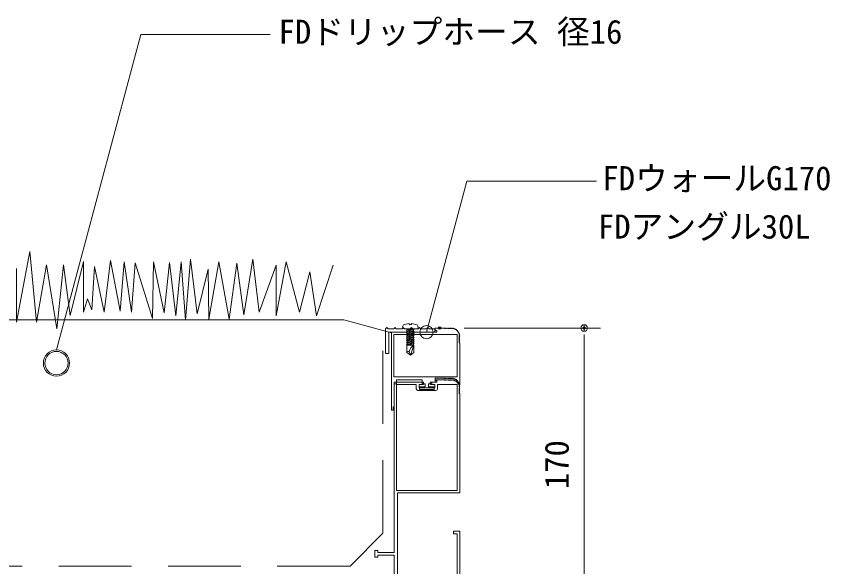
# Model space of a CAD drawing. Units: millimetres, scale not verified. Extents: x -1485 to 1485, y -1050 to 1050.
# Drawn here: x -33.8 to 462.6, y -227.2 to 108.3 of the extents above; entities that cross this region are included whole.
import ezdxf
from ezdxf.enums import TextEntityAlignment as Align

# ---------------------------------------------------------------- set-up
doc = ezdxf.new("R2010")
doc.units = ezdxf.units.MM
doc.header["$LTSCALE"] = 7
doc.header["$PDMODE"] = 32
doc.header["$PDSIZE"] = 1.4
doc.linetypes.add('DASHED1', pattern=[1.8, 1.2, -0.6])
doc.linetypes.add('USER2', pattern=[9.525, 6.35, -3.175])
for name, color, linetype, lineweight in [('0-0_0', 7, 'Continuous', 9), ('0-3_KUTAI', 3, 'Continuous', 18), ('0-6_KANAMONO', 4, 'Continuous', 18), ('0-8_MOJI', 7, 'Continuous', 18), ('0-9_ecom', 7, 'Continuous', 9), ('0-A_GREEN', 3, 'Continuous', 18), ('0-C_FD-L', 8, 'Continuous', 18), ('0-E_00KANAMONO', 5, 'Continuous', 18)]:
    doc.layers.add(name, color=color, linetype=linetype, lineweight=lineweight)
doc.layers.add('0-1_DEFPOINTS', color=7, linetype='Continuous')
doc.layers.add('0-D_255', color=7, linetype='Continuous')
doc.styles.add('ＭＳ ゴシック', font='')
doc.styles.get('ＭＳ ゴシック').set_extended_font_data('MS Gothic')

# ---------------------------------------------------------------- blocks, each defined once
blk = doc.blocks.new('3')
at = {"layer": '0-E_00KANAMONO'}
for p, q in [((1062.016, -292.784), (1062.078, -292.943)), ((1062.377, -292.515), (1062.207, -292.512)), ((1062.544, -292.11), (1062.577, -292.277)), ((1062.946, -291.908), (1062.779, -291.875)), ((1063.181, -291.537), (1063.185, -291.707)), ((1063.612, -291.408), (1063.454, -291.347)), ((1063.908, -291.084), (1063.882, -291.252)), ((1064.355, -291.032), (1064.209, -290.944)), ((1064.703, -290.764), (1064.648, -290.925)), ((1065.152, -290.79), (1065.024, -290.678)), ((1065.541, -290.587), (1065.459, -290.736)), ((1065.979, -290.69), (1065.872, -290.558)), ((1066.505, -290.513), (1066.264, -290.717)), ((1067.005, -290.717), (1066.764, -290.513)), ((1067.505, -290.513), (1067.264, -290.717)), ((1068.005, -290.717), (1067.764, -290.513)), ((1068.505, -290.513), (1068.264, -290.717)), ((1069.005, -290.717), (1068.764, -290.513)), ((1069.505, -290.513), (1069.264, -290.717)), ((1070.005, -290.717), (1069.764, -290.513)), ((1070.505, -290.513), (1070.264, -290.717)), ((1061.387, -295.595), (1061.182, -295.836)), ((1061.182, -296.095), (1061.387, -296.336)), ((1061.387, -296.595), (1061.182, -296.836)), ((1061.182, -297.095), (1061.387, -297.336)), ((1061.387, -297.595), (1061.182, -297.836)), ((1061.227, -295.202), (1061.36, -295.309)), ((1061.405, -294.789), (1061.256, -294.872)), ((1061.347, -294.354), (1061.46, -294.483)), ((1061.595, -293.978), (1061.433, -294.033)), ((1061.613, -293.54), (1061.701, -293.686)), ((1061.922, -293.213), (1061.753, -293.239)), ((1061.135, -299.965), (1061.135, -324.965)), ((1061.182, -298.095), (1061.387, -298.336)), ((1061.387, -298.595), (1061.182, -298.836)), ((1061.182, -299.095), (1061.387, -299.336)), ((1061.387, -299.595), (1061.182, -299.836)), ((1063.882, -322.752), (1063.908, -322.584)), ((1064.209, -322.444), (1064.355, -322.532)), ((1064.648, -322.425), (1064.703, -322.264)), ((1065.024, -322.178), (1065.152, -322.29)), ((1065.459, -322.236), (1065.541, -322.087)), ((1065.872, -322.058), (1065.979, -322.19)), ((1066.264, -322.217), (1066.505, -322.013)), ((1066.764, -322.013), (1067.005, -322.217)), ((1067.264, -322.217), (1067.505, -322.013)), ((1067.764, -322.013), (1068.005, -322.217)), ((1068.264, -322.217), (1068.505, -322.013)), ((1068.764, -322.013), (1069.005, -322.217)), ((1069.264, -322.217), (1069.505, -322.013)), ((1069.764, -322.013), (1070.005, -322.217)), ((1070.264, -322.217), (1070.505, -322.013)), ((1061.753, -324.739), (1061.922, -324.713)), ((1062.078, -324.443), (1062.016, -324.284)), ((1062.207, -324.012), (1062.377, -324.015)), ((1062.577, -323.777), (1062.544, -323.61)), ((1062.779, -323.375), (1062.946, -323.408)), ((1063.185, -323.207), (1063.181, -323.037)), ((1063.454, -322.847), (1063.612, -322.908))]:
    blk.add_line(p, q, dxfattribs=at)
for points in [[(1102.835, -340.465), (1102.835, -292.965), (1075.135, -292.965), (1075.135, -291.965), (1076.135, -291.965), (1076.135, -290.465), (1070.635, -290.465)], [(1070.635, -321.965), (1076.135, -321.965), (1076.135, -323.465), (1078.135, -323.465), (1078.135, -324.465), (1080.135, -324.465), (1080.135, -326.265), (1076.635, -326.265), (1076.635, -327.965), (1085.635, -327.965), (1085.635, -326.265), (1082.135, -326.265), (1082.135, -324.465), (1084.135, -324.465), (1084.135, -321.965), (1099.635, -321.965), (1099.635, -324.465), (1101.135, -324.465), (1101.135, -338.465), (1101.835, -338.465), (1101.835, -340.465), (1102.835, -340.465)]]:
    blk.add_lwpolyline(points, dxfattribs=at)
blk.add_lwpolyline([(1101.335, -320.265), (1062.635, -320.265), (1062.635, -294.465), (1101.335, -294.465)], close=True, dxfattribs=at)
for centre, radius, start, end in [((1062.203, -292.712), 0.2, 88.84705, 201.15295), ((1062.381, -292.315), 0.2, 268.84705, 11.15295), ((1062.74, -292.071), 0.2, 78.84705, 191.15295), ((1062.985, -291.711), 0.2, 258.84705, 1.15295), ((1063.381, -291.533), 0.2, 68.84705, 181.15295), ((1063.685, -291.222), 0.2, 248.84705, 351.15295), ((1064.106, -291.115), 0.2, 58.84705, 171.15295), ((1064.459, -290.861), 0.2, 238.84705, 341.15295), ((1064.892, -290.829), 0.2, 48.84705, 161.15295), ((1065.284, -290.639), 0.2, 228.84705, 331.15295), ((1065.716, -290.683), 0.2, 38.84705, 151.15295), ((1066.135, -290.565), 0.2, 218.84705, 310.36125), ((1066.635, -290.665), 0.2, 49.63875, 130.36125), ((1067.135, -290.565), 0.2, 229.63875, 310.36125), ((1067.635, -290.665), 0.2, 49.63875, 130.36125), ((1068.135, -290.565), 0.2, 229.63875, 310.36125), ((1068.635, -290.665), 0.2, 49.63875, 130.36125), ((1069.135, -290.565), 0.2, 229.63875, 310.36125), ((1069.635, -290.665), 0.2, 49.63875, 130.36125), ((1070.135, -290.565), 0.2, 229.63875, 310.36125), ((1070.635, -290.665), 0.2, 90, 130.36125), ((1061.335, -295.965), 0.2, 139.63875, 220.36125), ((1061.335, -296.965), 0.2, 139.63875, 220.36125), ((1061.353, -295.047), 0.2, 118.84705, 231.15295), ((1061.498, -294.223), 0.2, 108.84705, 221.15295), ((1061.235, -295.465), 0.2, 319.63875, 51.15295), ((1061.235, -296.465), 0.2, 319.63875, 40.36125), ((1061.235, -297.465), 0.2, 319.63875, 40.36125), ((1061.309, -294.614), 0.2, 298.84705, 41.15295), ((1061.784, -293.436), 0.2, 98.84705, 211.15295), ((1061.53, -293.789), 0.2, 288.84705, 31.15295), ((1061.891, -293.015), 0.2, 278.84705, 21.15295), ((1061.335, -297.965), 0.2, 139.63875, 220.36125), ((1061.335, -298.965), 0.2, 139.63875, 220.36125), ((1061.335, -299.965), 0.2, 139.63875, 180), ((1061.235, -298.465), 0.2, 319.63875, 40.36125), ((1061.235, -299.465), 0.2, 319.63875, 40.36125), ((1064.106, -322.615), 0.2, 58.84705, 171.15295), ((1064.459, -322.361), 0.2, 238.84705, 341.15295), ((1064.892, -322.329), 0.2, 48.84705, 161.15295), ((1065.284, -322.139), 0.2, 228.84705, 331.15295), ((1065.716, -322.183), 0.2, 38.84705, 151.15295), ((1066.135, -322.065), 0.2, 218.84705, 310.36125), ((1066.635, -322.165), 0.2, 49.63875, 130.36125), ((1067.135, -322.065), 0.2, 229.63875, 310.36125), ((1067.635, -322.165), 0.2, 49.63875, 130.36125), ((1068.135, -322.065), 0.2, 229.63875, 310.36125), ((1068.635, -322.165), 0.2, 49.63875, 130.36125), ((1069.135, -322.065), 0.2, 229.63875, 310.36125), ((1069.635, -322.165), 0.2, 49.63875, 130.36125), ((1070.135, -322.065), 0.2, 229.63875, 310.36125), ((1070.635, -322.165), 0.2, 90, 130.36125), ((1061.335, -324.965), 0.2, 180, 337.38014), ((1066.135, -326.965), 5, 154.99999, 157.38014), ((1061.784, -324.936), 0.2, 98.84705, 154.99981), ((1061.891, -324.515), 0.2, 278.84705, 21.15295), ((1062.203, -324.212), 0.2, 88.84705, 201.15295), ((1062.381, -323.815), 0.2, 268.84705, 11.15295), ((1062.74, -323.571), 0.2, 78.84705, 191.15295), ((1062.985, -323.211), 0.2, 258.84705, 1.15295), ((1063.381, -323.033), 0.2, 68.84705, 181.15295), ((1063.685, -322.722), 0.2, 248.84705, 351.15295)]:
    blk.add_arc(centre, radius, start, end, dxfattribs=at)
blk = doc.blocks.new('2')
at = {"layer": '0-E_00KANAMONO'}
for p, q in [((520.905, -4.926), (520.746, -4.864)), ((521.201, -4.602), (521.175, -4.77)), ((521.648, -4.549), (521.502, -4.461)), ((521.995, -4.282), (521.94, -4.443)), ((522.445, -4.308), (522.316, -4.196)), ((522.834, -4.104), (522.751, -4.254)), ((523.271, -4.208), (523.164, -4.075)), ((523.798, -4.03), (523.557, -4.235)), ((524.298, -4.235), (524.057, -4.03)), ((524.798, -4.03), (524.557, -4.235)), ((525.298, -4.235), (525.057, -4.03)), ((525.798, -4.03), (525.557, -4.235)), ((526.298, -4.235), (526.057, -4.03)), ((526.798, -4.03), (526.557, -4.235)), ((527.298, -4.235), (527.057, -4.03)), ((527.798, -4.03), (527.557, -4.235)), ((518.679, -9.112), (518.475, -9.353)), ((518.475, -9.612), (518.679, -9.853)), ((518.52, -8.72), (518.653, -8.827)), ((518.698, -8.307), (518.549, -8.389)), ((518.64, -7.872), (518.752, -8)), ((518.887, -7.496), (518.726, -7.551)), ((518.906, -7.058), (518.994, -7.203)), ((519.214, -6.73), (519.046, -6.756)), ((519.309, -6.302), (519.37, -6.46)), ((519.669, -6.033), (519.499, -6.03)), ((519.837, -5.627), (519.87, -5.794)), ((520.239, -5.425), (520.072, -5.392)), ((520.474, -5.055), (520.477, -5.225)), ((518.679, -10.112), (518.475, -10.353)), ((518.475, -10.612), (518.679, -10.853)), ((518.679, -11.112), (518.475, -11.353)), ((518.475, -11.612), (518.679, -11.853)), ((518.679, -12.112), (518.475, -12.353)), ((518.475, -12.612), (518.679, -12.853)), ((518.679, -13.112), (518.475, -13.353)), ((532.927, -11.483), (543.927, -11.483)), ((518.427, -138.983), (637.927, -138.983))]:
    blk.add_line(p, q, dxfattribs=at)
for points in [[(536.427, -7.483), (536.427, -6.483), (532.427, -6.483), (532.427, -5.483), (533.427, -5.483), (533.427, -3.983), (527.927, -3.983)], [(556.927, -72.483), (519.927, -72.483), (519.927, -7.983), (531.927, -7.983), (531.927, -10.483)], [(540.927, -7.983), (543.227, -7.983), (543.227, -9.983), (533.627, -9.983), (533.627, -7.983), (535.927, -7.983)], [(638.009, -137.989), (631.927, -136.983), (558.427, -136.983), (558.427, -111.883), (568.427, -111.883), (568.427, -113.133), (570.127, -113.133), (570.127, -109.133), (568.427, -109.133), (568.427, -110.383), (558.427, -110.383), (558.427, -6.483), (540.427, -6.483), (540.427, -7.483)], [(544.927, -10.483), (544.927, -7.983), (556.927, -7.983), (556.927, -72.483)], [(518.427, -13.483), (518.427, -73.983), (556.427, -73.983), (556.427, -137.283), (519.927, -137.283), (519.927, -98.983), (522.127, -98.983), (522.127, -97.283), (518.427, -97.283), (518.427, -138.983)]]:
    blk.add_lwpolyline(points, dxfattribs=at)
for centre, radius, start, end in [((520.674, -5.051), 0.2, 68.84705, 181.15295), ((520.977, -4.739), 0.2, 248.84705, 351.15295), ((521.399, -4.632), 0.2, 58.84705, 171.15295), ((521.751, -4.378), 0.2, 238.84705, 341.15295), ((522.185, -4.346), 0.2, 48.84705, 161.15295), ((522.576, -4.157), 0.2, 228.84705, 331.15295), ((523.009, -4.201), 0.2, 38.84705, 151.15295), ((523.427, -4.083), 0.2, 218.84705, 310.36125), ((523.927, -4.183), 0.2, 49.63875, 130.36125), ((524.427, -4.083), 0.2, 229.63875, 310.36125), ((524.927, -4.183), 0.2, 49.63875, 130.36125), ((525.427, -4.083), 0.2, 229.63875, 310.36125), ((525.927, -4.183), 0.2, 49.63875, 130.36125), ((526.427, -4.083), 0.2, 229.63875, 310.36125), ((526.927, -4.183), 0.2, 49.63875, 130.36125), ((527.427, -4.083), 0.2, 229.63875, 310.36125), ((527.927, -4.183), 0.2, 90, 130.36125), ((518.627, -9.483), 0.2, 139.63875, 220.36125), ((518.645, -8.564), 0.2, 118.84705, 231.15295), ((518.791, -7.74), 0.2, 108.84705, 221.15295), ((518.527, -8.983), 0.2, 319.63875, 51.15295), ((518.527, -9.983), 0.2, 319.63875, 40.36125), ((518.602, -8.132), 0.2, 298.84705, 41.15295), ((519.077, -6.954), 0.2, 98.84705, 211.15295), ((518.823, -7.307), 0.2, 288.84705, 31.15295), ((519.184, -6.533), 0.2, 278.84705, 21.15295), ((519.495, -6.229), 0.2, 88.84705, 201.15295), ((519.673, -5.833), 0.2, 268.84705, 11.15295), ((520.033, -5.589), 0.2, 78.84705, 191.15295), ((520.277, -5.229), 0.2, 258.84705, 1.15295), ((535.927, -7.483), 0.5, 270, 0), ((540.927, -7.483), 0.5, 180, 270), ((518.627, -10.483), 0.2, 139.63875, 220.36125), ((518.627, -11.483), 0.2, 139.63875, 220.36125), ((518.627, -12.483), 0.2, 139.63875, 220.36125), ((518.627, -13.483), 0.2, 139.63875, 180), ((518.527, -10.983), 0.2, 319.63875, 40.36125), ((518.527, -11.983), 0.2, 319.63875, 40.36125), ((518.527, -12.983), 0.2, 319.63875, 40.36125), ((532.927, -10.483), 1, 180, 270), ((543.927, -10.483), 1, 270, 0), ((637.927, -138.483), 0.5, 270, 80.60091)]:
    blk.add_arc(centre, radius, start, end, dxfattribs=at)
blk = doc.blocks.new('_Dot')
at = {"layer": '0-0_0'}
for p, q in [((-0.5, 0), (-1, 0)), ((0.25, 0), (-0.25, 0))]:
    blk.add_line(p, q, dxfattribs=at)
blk.add_circle((0, 0), 0.25, dxfattribs=at)
blk = doc.blocks.new('D3')
at = {"layer": '0-1_DEFPOINTS'}
for p in [(1709.512, 968.324), (1797.707, 968.324), (1721.762, 801.824)]:
    blk.add_point(p, dxfattribs=at)
at = {"layer": '0-8_MOJI', "lineweight": 9}
for p, q in [((1724.512, 968.324), (1807.707, 968.324)), ((1797.707, 809.824), (1797.707, 960.324)), ((1736.762, 801.824), (1807.707, 801.824))]:
    blk.add_line(p, q, dxfattribs=at)
at = {"layer": '0-8_MOJI', "xscale": 8, "yscale": 8}
for p, rotation in [((1797.707, 968.324), 90), ((1797.707, 801.824), 270)]:
    blk.add_blockref('_Dot', p, dxfattribs=dict(at, rotation=rotation))
at = {"layer": '0-8_MOJI', "style": 'ＭＳ ゴシック'}
blk.add_text('170', height=14.66, rotation=90, dxfattribs=at).set_placement((1792.707, 870.074), align=Align.BOTTOM_LEFT)

msp = doc.modelspace()

# ---------------------------------------------------------------- linework, layer by layer
at = {"layer": '0-3_KUTAI'}
for p in [(-853.238, -76.776), (195.062, -84.541)]:
    msp.add_line(p, (166.083, -76.776), dxfattribs=at)
at = {"layer": '0-6_KANAMONO'}
for p, q in [((202.899, -82.176), (210.399, -82.176)), ((204.249, -83.276), (208.549, -82.176)), ((204.249, -83.276), (209.049, -82.676)), ((204.749, -83.776), (204.249, -83.276)), ((204.249, -84.476), (208.549, -83.376)), ((204.249, -84.476), (209.049, -83.876)), ((204.749, -82.576), (204.349, -82.176)), ((204.749, -82.576), (206.312, -82.176)), ((204.749, -82.576), (204.749, -83.148)), ((204.749, -83.776), (209.049, -82.676)), ((204.749, -83.776), (204.749, -84.348)), ((204.749, -84.976), (209.049, -83.876)), ((209.049, -82.676), (208.549, -82.176)), ((208.549, -82.804), (208.549, -83.376)), ((209.049, -83.876), (208.549, -83.376)), ((208.549, -84.004), (208.549, -84.576)), ((221.562, -83.876), (221.562, -82.176)), ((204.749, -84.976), (204.249, -84.476)), ((204.249, -85.676), (208.549, -84.576)), ((204.249, -85.676), (209.049, -85.076)), ((204.749, -86.176), (204.249, -85.676)), ((204.249, -86.876), (208.549, -85.776)), ((204.249, -86.876), (209.049, -86.276)), ((204.749, -87.376), (204.249, -86.876)), ((204.249, -88.076), (208.549, -86.976)), ((204.249, -88.076), (209.049, -87.476)), ((204.749, -88.576), (204.249, -88.076)), ((204.249, -89.276), (208.549, -88.176)), ((204.249, -89.276), (209.049, -88.676)), ((204.749, -89.776), (204.249, -89.276)), ((204.749, -84.976), (204.749, -85.548)), ((204.749, -86.176), (209.049, -85.076)), ((204.749, -86.176), (204.749, -86.748)), ((204.749, -87.376), (209.049, -86.276)), ((204.749, -87.376), (204.749, -87.948)), ((204.749, -88.576), (209.049, -87.476)), ((204.749, -88.576), (204.749, -89.148)), ((204.749, -89.776), (209.049, -88.676)), ((209.049, -85.076), (208.549, -84.576)), ((208.549, -85.204), (208.549, -85.776)), ((209.049, -86.276), (208.549, -85.776)), ((208.549, -86.404), (208.549, -86.976)), ((209.049, -87.476), (208.549, -86.976)), ((208.549, -87.604), (208.549, -88.176)), ((209.049, -88.676), (208.549, -88.176)), ((208.549, -88.804), (208.549, -89.376)), ((204.249, -90.476), (208.549, -89.376)), ((204.249, -90.476), (209.049, -89.876)), ((204.749, -90.976), (204.249, -90.476)), ((204.249, -91.676), (208.549, -90.576)), ((204.249, -91.676), (209.049, -91.076)), ((204.749, -92.176), (204.249, -91.676)), ((204.499, -96.671), (204.499, -92.176)), ((208.799, -92.176), (204.499, -92.176)), ((204.749, -89.776), (204.749, -90.348)), ((204.749, -90.976), (209.049, -89.876)), ((204.749, -90.976), (204.749, -91.548)), ((204.749, -92.176), (209.049, -91.076)), ((206.649, -98.176), (208.799, -92.176)), ((209.049, -89.876), (208.549, -89.376)), ((208.549, -90.004), (208.549, -90.576)), ((209.049, -91.076), (208.549, -90.576)), ((208.549, -91.204), (208.549, -92.176)), ((208.799, -96.671), (208.799, -92.176)), ((191.862, -97.176), (193.262, -97.176)), ((206.649, -98.176), (204.499, -96.671)), ((206.649, -98.176), (206.014, -96.171)), ((206.649, -98.176), (208.799, -96.671))]:
    msp.add_line(p, q, dxfattribs=at)
for points in [[(207.399, -79.001), (207.399, -79.501), (205.899, -79.501), (205.899, -79.001)], [(221.562, -82.176), (218.062, -82.176), (217.312, -81.376), (216.562, -82.176), (213.062, -82.176), (212.312, -81.376), (211.562, -82.176), (208.062, -82.176), (207.312, -81.376), (206.562, -82.176), (203.062, -82.176), (202.312, -81.376), (201.562, -82.176), (198.062, -82.176), (197.312, -81.376), (196.562, -82.176), (193.062, -82.176), (192.312, -81.376), (191.562, -82.176), (191.562, -96.876)], [(193.562, -96.876), (193.562, -84.176), (207.149, -84.176), (207.312, -84.026), (207.457, -84.176), (221.262, -84.176)]]:
    msp.add_lwpolyline(points, dxfattribs=at)
for centre, radius, start, end in [((206.649, -90.272), 11.296, 93.80485, 112.10088), ((206.649, -90.272), 11.296, 67.89912, 86.19094), ((206.558, -82.1), 4.75, 151.1191, 168.78043), ((202.899, -81.176), 1, 180, 270), ((210.399, -81.176), 1, 270, 0), ((206.739, -82.1), 4.75, 11.21957, 28.8809), ((221.262, -83.876), 0.3, 270, 0), ((211.343, -96.918), 5.381, 118.2142, 172.01632), ((191.862, -96.876), 0.3, 180, 270), ((193.262, -96.876), 0.3, 270, 0), ((205.442, -96.985), 0.995, 54.94761, 161.58289)]:
    msp.add_arc(centre, radius, start, end, dxfattribs=at)
at = {"layer": '0-8_MOJI'}
for p, q in [((-9.291, -95.044), (42.214, 97.175)), ((42.214, 97.175), (121.203, 97.175)), ((216.512, -84.176), (241.194, 7.938)), ((241.194, 7.938), (320.168, 7.938))]:
    msp.add_line(p, q, dxfattribs=at)
msp.add_circle((216.512, -84.176), 4, dxfattribs=at)
at = {"layer": '0-9_ecom', "color": 4, "lineweight": 18}
for radius in [8, 7.1]:
    msp.add_circle((-9.291, -103.044), radius, dxfattribs=at)
at = {"layer": '0-A_GREEN'}
for points in [[(-33.77, -45.294), (-33.77, -78.116), (-25.565, -35.038), (-21.462, -78.116), (-15.308, -43.243), (-9.154, -82.219), (-5.051, -43.243), (-0.948, -74.013), (7.257, -41.192), (7.257, -71.962), (9.562, -63.934), (12.383, -70.571), (13.886, -44.266), (19.899, -72.075), (23.657, -40.508), (29.669, -71.323), (31.924, -41.26), (36.433, -72.075), (38.688, -42.011), (49.21, -75.832), (49.962, -41.26), (56.35, -72.45), (59.732, -41.636), (63.49, -74.329), (66.872, -41.26), (69.503, -76.96), (72.412, -39.761), (76.643, -72.999), (83.29, -45.805), (83.713, -76.212), (89.867, -41.339), (96.021, -76.212), (100.816, -42.179), (105.046, -73.604), (110.485, -39.761), (114.483, -72.109), (124.74, -43.39), (124.74, -74.161), (130.894, -41.339), (139.099, -72.109)], [(139.099, -72.109), (145.253, -47.493), (149.356, -74.161), (159.613, -43.39)]]:
    msp.add_lwpolyline(points, dxfattribs=at)
at = {"layer": '0-C_FD-L', "color": 4, "linetype": 'USER2'}
for p, q in [((189.891, -206.776), (189.891, -83.155)), ((189.891, -206.776), (169.891, -226.776)), ((169.891, -226.776), (-853.238, -226.776))]:
    msp.add_line(p, q, dxfattribs=at)
at = {"layer": '0-C_FD-L', "linetype": 'DASHED1'}
msp.add_line((64.587, -226.776), (64.557, -226.776), dxfattribs=at)

# ---------------------------------------------------------------- block references
at = {"layer": '0-8_MOJI'}
msp.add_blockref('D3', (-1485, -1050), dxfattribs=at)
at = {"layer": '0-D_255', "xscale": -1}
for name, p in [('3', (1297.896, 208.789)), ('2', (755.189, -108.193))]:
    msp.add_blockref(name, p, dxfattribs=at)

# ---------------------------------------------------------------- texts
at = {"layer": '0-8_MOJI', "style": 'ＭＳ ゴシック'}
for s, p in [('FDドリップホース 径16', (126.203, 87.175)), ('FDウォールG170', (323.798, -2.062)), ('FDアングル30L', (321.075, -31.553))]:
    msp.add_text(s, height=14.66, dxfattribs=at).set_placement(p, align=Align.BOTTOM_LEFT)

doc.saveas('drawing.dxf')
